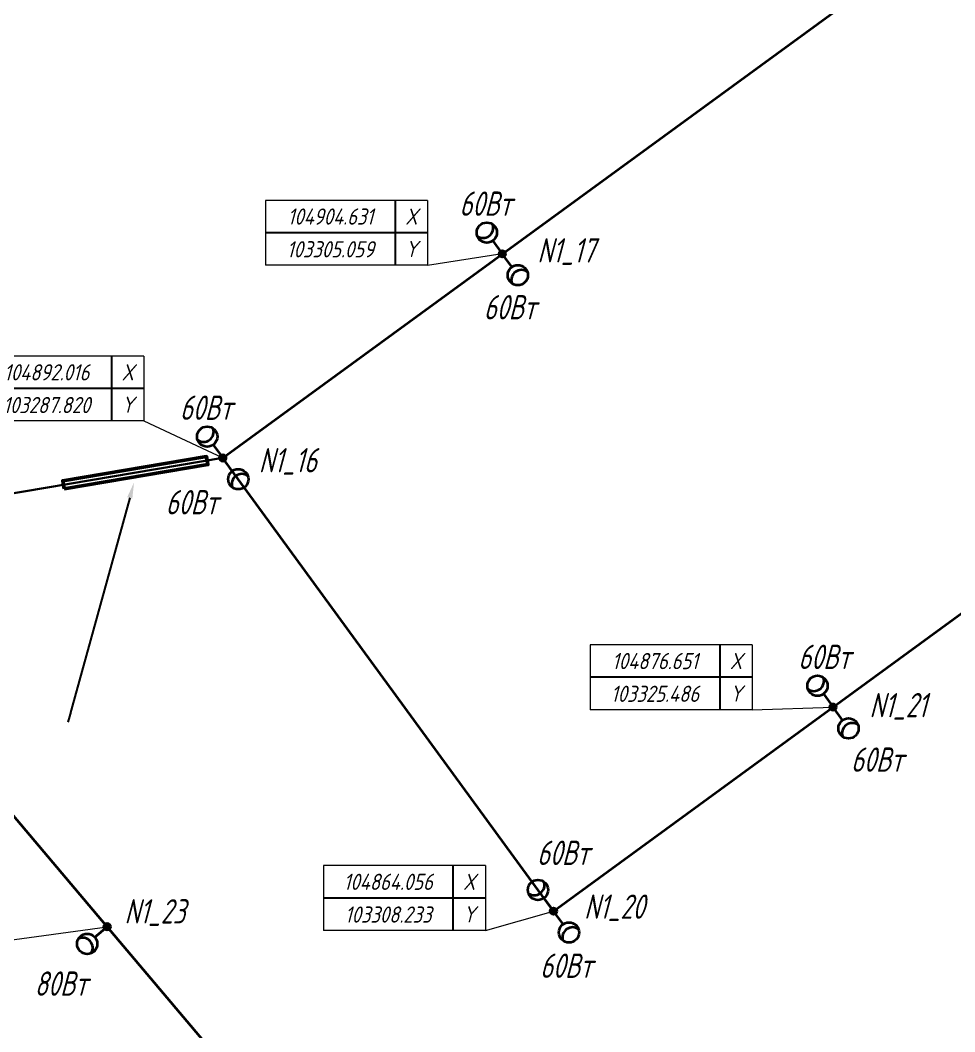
# Model space of a CAD drawing. Header units: millimetres. Extents: x -5263 to 103757798, y 0 to 105184226.
# Drawn here: x 103275317 to 103333002, y 104856616 to 104919023 of the extents above; entities that cross this region are included whole.
import ezdxf
from ezdxf import colors
from ezdxf.entities.mleader import LeaderData, LeaderLine
from ezdxf.enums import TextEntityAlignment as Align
from ezdxf.math import Vec2, Vec3

# ---------------------------------------------------------------- set-up
doc = ezdxf.new("R2010")
doc.units = ezdxf.units.MM
doc.set_wipeout_variables(frame=1)
doc.linetypes.add('CONTINOUS', pattern=[0])
for name, color, linetype, lineweight in [('_ПР_НО', 10, 'Continuous', 30), ('ЭО_Пл_Опора', 10, 'Continuous', 35), ('ЭО_Пл_Опора_Светильники', 10, 'Continuous', 35), ('ЭО_Пл_Распред_Сеть', 10, 'Continuous', 35), ('ЭО_Пл_Светильники', 10, 'Continuous', 25), ('ЭО_Пл_Светильники_Текст', 10, 'Continuous', 20), ('ЭО_Пл_Сеть_Освещения_В земле', 3, 'ID_N', 30), ('ЭО_Пл_Сеть_Освещения_Текст', 10, 'Continuous', 20), ('ЭС_Координата', 7, 'Continuous', 25)]:
    doc.layers.add(name, color=color, linetype=linetype, lineweight=lineweight)
doc.layers.get('0').off()
doc.styles.add('ПБГС', font='simplex.shx', dxfattribs={"width": 0.8, "oblique": 15})
doc.linetypes.add('ID_N', pattern='A,0,3,-3,["N",ПБГС,S=1.2,R=0,X=-1,Y=-0.5],-3,6', length=15)

# ---------------------------------------------------------------- blocks, each defined once
blk = doc.blocks.new('_None')
blk = doc.blocks.new('промежуточная')
h = blk.add_hatch(color=255)
edge = h.paths.add_edge_path()
edge.add_arc((0, 0), 0.833, 0, 360)
at = {"lineweight": 30}
blk.add_circle((0, 0), 0.833, dxfattribs=at)
blk = doc.blocks.new('*U208')
at = {"layer": 'ЭО_Пл_Светильники'}
blk.add_line((0, 2), (0, 0), dxfattribs=at)
at = {"layer": 'ЭО_Пл_Светильники', "linetype": 'ByBlock', "xscale": 250, "yscale": 250, "zscale": 250}
blk.add_blockref('промежуточная', (0, 0), dxfattribs=at)
at = {"style": 'ПБГС', "oblique": 15, "width": 0.7, "flags": 1}
blk.add_attdef('NAME', (0, -6), '', height=3.5, dxfattribs=at)
at = {"layer": 'ЭО_Пл_Светильники_Текст', "style": 'ПБГС', "oblique": 15, "width": 0.7}
blk.add_attdef('N_PYLON', (1069, 195), '', height=1500, dxfattribs=at)
at = {"layer": 'ЭО_Пл_Светильники_Текст', "style": 'ПБГС', "oblique": 15, "width": 0.7, "flags": 1}
for tag, p in [('TYPE', (0, 0)), ('MANUFACTURER', (0, -12)), ('SPECIFICATION_SECTION', (0, -18)), ('POWER', (0, -24)), ('GROUP', (0, -30))]:
    blk.add_attdef(tag, p, '', height=3.5, dxfattribs=at)
blk = doc.blocks.new('*U39')
at = {"layer": 'ЭО_Пл_Светильники'}
blk.add_line((0, 2), (0, 0), dxfattribs=at)
at = {"layer": 'ЭО_Пл_Светильники', "linetype": 'ByBlock', "xscale": 250, "yscale": 250, "zscale": 250}
blk.add_blockref('промежуточная', (0, 0), dxfattribs=at)
at = {"style": 'ПБГС', "oblique": 15, "width": 0.7, "flags": 1}
blk.add_attdef('NAME', (0, -6), '', height=3.5, dxfattribs=at)
at = {"layer": 'ЭО_Пл_Светильники_Текст', "style": 'ПБГС', "oblique": 15, "width": 0.7, "flags": 1}
for tag, p in [('TYPE', (0, 0)), ('MANUFACTURER', (0, -12)), ('SPECIFICATION_SECTION', (0, -18)), ('POWER', (0, -24)), ('GROUP', (0, -30))]:
    blk.add_attdef(tag, p, '', height=3.5, dxfattribs=at)
at = {"layer": 'ЭО_Пл_Светильники_Текст', "style": 'ПБГС', "oblique": 15, "width": 0.7}
blk.add_attdef('N_PYLON', (2224, -888), '', height=1500, dxfattribs=at)
blk = doc.blocks.new('*U91')
at = {"layer": 'ЭО_Пл_Светильники'}
blk.add_line((0, 2), (0, 0), dxfattribs=at)
at = {"layer": 'ЭО_Пл_Светильники', "linetype": 'ByBlock', "xscale": 250, "yscale": 250, "zscale": 250}
blk.add_blockref('промежуточная', (0, 0), dxfattribs=at)
at = {"style": 'ПБГС', "oblique": 15, "width": 0.7, "flags": 1}
blk.add_attdef('NAME', (0, -6), '', height=3.5, dxfattribs=at)
at = {"layer": 'ЭО_Пл_Светильники_Текст', "style": 'ПБГС', "oblique": 15, "width": 0.7}
blk.add_attdef('N_PYLON', (1889, -470), '', height=1500, dxfattribs=at)
at = {"layer": 'ЭО_Пл_Светильники_Текст', "style": 'ПБГС', "oblique": 15, "width": 0.7, "flags": 1}
for tag, p in [('TYPE', (0, 0)), ('MANUFACTURER', (0, -12)), ('SPECIFICATION_SECTION', (0, -18)), ('POWER', (0, -24)), ('GROUP', (0, -30))]:
    blk.add_attdef(tag, p, '', height=3.5, dxfattribs=at)
blk = doc.blocks.new('*U92')
at = {"layer": 'ЭО_Пл_Светильники'}
blk.add_line((0, 2), (0, 0), dxfattribs=at)
at = {"layer": 'ЭО_Пл_Светильники', "linetype": 'ByBlock', "xscale": 250, "yscale": 250, "zscale": 250}
blk.add_blockref('промежуточная', (0, 0), dxfattribs=at)
at = {"style": 'ПБГС', "oblique": 15, "width": 0.7, "flags": 1}
blk.add_attdef('NAME', (0, -6), '', height=3.5, dxfattribs=at)
at = {"layer": 'ЭО_Пл_Светильники_Текст', "style": 'ПБГС', "oblique": 15, "width": 0.7}
blk.add_attdef('N_PYLON', (2246, -634), '', height=1500, dxfattribs=at)
at = {"layer": 'ЭО_Пл_Светильники_Текст', "style": 'ПБГС', "oblique": 15, "width": 0.7, "flags": 1}
for tag, p in [('TYPE', (0, 0)), ('MANUFACTURER', (0, -12)), ('SPECIFICATION_SECTION', (0, -18)), ('POWER', (0, -24)), ('GROUP', (0, -30))]:
    blk.add_attdef(tag, p, '', height=3.5, dxfattribs=at)
blk = doc.blocks.new('*U37')
at = {"layer": 'ЭО_Пл_Светильники'}
blk.add_line((0, 2), (0, 0), dxfattribs=at)
at = {"layer": 'ЭО_Пл_Светильники', "linetype": 'ByBlock', "xscale": 250, "yscale": 250, "zscale": 250}
blk.add_blockref('промежуточная', (0, 0), dxfattribs=at)
at = {"style": 'ПБГС', "oblique": 15, "width": 0.7, "flags": 1}
blk.add_attdef('NAME', (0, -6), '', height=3.5, dxfattribs=at)
at = {"layer": 'ЭО_Пл_Светильники_Текст', "style": 'ПБГС', "oblique": 15, "width": 0.7}
blk.add_attdef('N_PYLON', (2162, -534), '', height=1500, dxfattribs=at)
at = {"layer": 'ЭО_Пл_Светильники_Текст', "style": 'ПБГС', "oblique": 15, "width": 0.7, "flags": 1}
for tag, p in [('TYPE', (0, 0)), ('MANUFACTURER', (0, -12)), ('SPECIFICATION_SECTION', (0, -18)), ('POWER', (0, -24)), ('GROUP', (0, -30))]:
    blk.add_attdef(tag, p, '', height=3.5, dxfattribs=at)
blk = doc.blocks.new('*U204')
at = {"layer": 'ЭО_Пл_Опора_Светильники'}
h = blk.add_hatch(color=256, dxfattribs=at)
h.dxf.hatch_style = 1
h.paths.add_polyline_path([(-161, -117, 1), (161, 117, 1)])
blk.add_line((589, -808), (0, 0), dxfattribs=at)
for centre, radius in [((0, 0), 199), ((957, -1313), 625)]:
    blk.add_circle(centre, radius, dxfattribs=at)
blk.add_arc((1178, -1616), 625, 53.54546, 198.63025, dxfattribs=at)
at = {"style": 'ПБГС', "oblique": 15, "width": 0.7, "flags": 1}
for tag, p, height in [('TYPE', (-1704, -2539), 525000), ('NAME', (0, -3506), 875), ('MANUFACTURER', (0, -5006), 875), ('SPECIFICATION_SECTION', (0, -6506), 875), ('GROUP', (0, -9506), 875)]:
    blk.add_attdef(tag, p, '', height=height, dxfattribs=at)
at = {"layer": 'ЭО_Пл_Светильники_Текст', "style": 'ПБГС', "oblique": 15, "width": 0.7}
blk.add_attdef('POWER', (-2652, 2349), '', height=1500, dxfattribs=at)
blk = doc.blocks.new('*U205')
at = {"layer": 'ЭО_Пл_Опора_Светильники'}
h = blk.add_hatch(color=256, dxfattribs=at)
h.dxf.hatch_style = 1
h.paths.add_polyline_path([(161, 117, 1), (-161, -117, 1)])
blk.add_line((-590, 807), (0, 0), dxfattribs=at)
for centre, radius in [((-959, 1312), 625), ((0, 0), 199)]:
    blk.add_circle(centre, radius, dxfattribs=at)
blk.add_arc((-1181, 1614), 625, 233.63971, 18.7245, dxfattribs=at)
at = {"style": 'ПБГС', "oblique": 15, "width": 0.7, "flags": 1}
for tag, p, height in [('TYPE', (-1704, -2539), 525000), ('NAME', (0, -3506), 875), ('MANUFACTURER', (0, -5006), 875), ('SPECIFICATION_SECTION', (0, -6506), 875), ('GROUP', (0, -9506), 875)]:
    blk.add_attdef(tag, p, '', height=height, dxfattribs=at)
at = {"layer": 'ЭО_Пл_Светильники_Текст', "style": 'ПБГС', "oblique": 15, "width": 0.7}
blk.add_attdef('POWER', (-1151, -4043), '', height=1500, dxfattribs=at)
blk = doc.blocks.new('*U206')
at = {"layer": 'ЭО_Пл_Опора_Светильники'}
h = blk.add_hatch(color=256, dxfattribs=at)
h.dxf.hatch_style = 1
h.paths.add_polyline_path([(161, 117, 1), (-161, -117, 1)])
blk.add_line((-590, 807), (0, 0), dxfattribs=at)
for centre, radius in [((-959, 1312), 625), ((0, 0), 199)]:
    blk.add_circle(centre, radius, dxfattribs=at)
blk.add_arc((-1181, 1614), 625, 233.63971, 18.7245, dxfattribs=at)
at = {"style": 'ПБГС', "oblique": 15, "width": 0.7, "flags": 1}
for tag, p, height in [('TYPE', (-1704, -2539), 525000), ('NAME', (0, -3506), 875), ('MANUFACTURER', (0, -5006), 875), ('SPECIFICATION_SECTION', (0, -6506), 875), ('GROUP', (0, -9506), 875)]:
    blk.add_attdef(tag, p, '', height=height, dxfattribs=at)
at = {"layer": 'ЭО_Пл_Светильники_Текст', "style": 'ПБГС', "oblique": 15, "width": 0.7}
blk.add_attdef('POWER', (-3529, -3485), '', height=1500, dxfattribs=at)
blk = doc.blocks.new('*U207')
at = {"layer": 'ЭО_Пл_Опора_Светильники'}
h = blk.add_hatch(color=256, dxfattribs=at)
h.dxf.hatch_style = 1
h.paths.add_polyline_path([(-161, -117, 1), (161, 117, 1)])
blk.add_line((589, -808), (0, 0), dxfattribs=at)
for centre, radius in [((0, 0), 199), ((957, -1313), 625)]:
    blk.add_circle(centre, radius, dxfattribs=at)
blk.add_arc((1178, -1616), 625, 53.54546, 198.63025, dxfattribs=at)
at = {"style": 'ПБГС', "oblique": 15, "width": 0.7, "flags": 1}
for tag, p, height in [('TYPE', (-1704, -2539), 525000), ('NAME', (0, -3506), 875), ('MANUFACTURER', (0, -5006), 875), ('SPECIFICATION_SECTION', (0, -6506), 875), ('GROUP', (0, -9506), 875)]:
    blk.add_attdef(tag, p, '', height=height, dxfattribs=at)
at = {"layer": 'ЭО_Пл_Светильники_Текст', "style": 'ПБГС', "oblique": 15, "width": 0.7}
blk.add_attdef('POWER', (-834, -4112), '', height=1500, dxfattribs=at)
blk = doc.blocks.new('*U213')
at = {"layer": 'ЭО_Пл_Опора_Светильники'}
h = blk.add_hatch(color=256, dxfattribs=at)
h.dxf.hatch_style = 1
h.paths.add_polyline_path([(161, 117, 1), (-161, -117, 1)])
blk.add_line((-590, 807), (0, 0), dxfattribs=at)
for centre, radius in [((-959, 1312), 625), ((0, 0), 199)]:
    blk.add_circle(centre, radius, dxfattribs=at)
blk.add_arc((-1181, 1614), 625, 233.63971, 18.7245, dxfattribs=at)
at = {"style": 'ПБГС', "oblique": 15, "width": 0.7, "flags": 1}
for tag, p, height in [('TYPE', (-1704, -2539), 525000), ('NAME', (0, -3506), 875), ('MANUFACTURER', (0, -5006), 875), ('SPECIFICATION_SECTION', (0, -6506), 875), ('GROUP', (0, -9506), 875)]:
    blk.add_attdef(tag, p, '', height=height, dxfattribs=at)
at = {"layer": 'ЭО_Пл_Светильники_Текст', "style": 'ПБГС', "oblique": 15, "width": 0.7}
blk.add_attdef('POWER', (-1024, 2851), '', height=1500, dxfattribs=at)
blk = doc.blocks.new('*U242')
at = {"layer": 'ЭО_Пл_Опора_Светильники'}
h = blk.add_hatch(color=256, dxfattribs=at)
h.dxf.hatch_style = 1
h.paths.add_polyline_path([(-130, 151, 1), (130, -151, 1)])
blk.add_line((-758, -653), (0, 0), dxfattribs=at)
for centre, radius in [((0, 0), 199), ((-1231, -1061), 625)]:
    blk.add_circle(centre, radius, dxfattribs=at)
blk.add_arc((-1515, -1306), 625, 328.21326, 113.29805, dxfattribs=at)
at = {"style": 'ПБГС', "oblique": 15, "width": 0.7, "flags": 1}
for tag, p, height in [('TYPE', (-1704, -2539), 525000), ('NAME', (0, -3506), 875), ('MANUFACTURER', (0, -5006), 875), ('SPECIFICATION_SECTION', (0, -6506), 875), ('GROUP', (0, -9506), 875)]:
    blk.add_attdef(tag, p, '', height=height, dxfattribs=at)
at = {"layer": 'ЭО_Пл_Светильники_Текст', "style": 'ПБГС', "oblique": 15, "width": 0.7}
blk.add_attdef('POWER', (-4483, -4261), '', height=1500, dxfattribs=at)
blk = doc.blocks.new('*U211')
at = {"layer": 'ЭО_Пл_Опора_Светильники'}
h = blk.add_hatch(color=256, dxfattribs=at)
h.dxf.hatch_style = 1
h.paths.add_polyline_path([(-161, -117, 1), (161, 117, 1)])
blk.add_line((589, -808), (0, 0), dxfattribs=at)
for centre, radius in [((0, 0), 199), ((957, -1313), 625)]:
    blk.add_circle(centre, radius, dxfattribs=at)
blk.add_arc((1178, -1616), 625, 53.54546, 198.63025, dxfattribs=at)
at = {"style": 'ПБГС', "oblique": 15, "width": 0.7, "flags": 1}
for tag, p, height in [('TYPE', (-1704, -2539), 525000), ('NAME', (0, -3506), 875), ('MANUFACTURER', (0, -5006), 875), ('SPECIFICATION_SECTION', (0, -6506), 875), ('GROUP', (0, -9506), 875)]:
    blk.add_attdef(tag, p, '', height=height, dxfattribs=at)
at = {"layer": 'ЭО_Пл_Светильники_Текст', "style": 'ПБГС', "oblique": 15, "width": 0.7}
blk.add_attdef('POWER', (1103, -3993), '', height=1500, dxfattribs=at)
blk = doc.blocks.new('*U212')
at = {"layer": 'ЭО_Пл_Опора_Светильники'}
h = blk.add_hatch(color=256, dxfattribs=at)
h.dxf.hatch_style = 1
h.paths.add_polyline_path([(161, 117, 1), (-161, -117, 1)])
blk.add_line((-590, 807), (0, 0), dxfattribs=at)
for centre, radius in [((-959, 1312), 625), ((0, 0), 199)]:
    blk.add_circle(centre, radius, dxfattribs=at)
blk.add_arc((-1181, 1614), 625, 233.63971, 18.7245, dxfattribs=at)
at = {"style": 'ПБГС', "oblique": 15, "width": 0.7, "flags": 1}
for tag, p, height in [('TYPE', (-1704, -2539), 525000), ('NAME', (0, -3506), 875), ('MANUFACTURER', (0, -5006), 875), ('SPECIFICATION_SECTION', (0, -6506), 875), ('GROUP', (0, -9506), 875)]:
    blk.add_attdef(tag, p, '', height=height, dxfattribs=at)
at = {"layer": 'ЭО_Пл_Светильники_Текст', "style": 'ПБГС', "oblique": 15, "width": 0.7}
blk.add_attdef('POWER', (-2150, 2346), '', height=1500, dxfattribs=at)
blk = doc.blocks.new('*U497')
blk.add_wipeout([(-19.24, -2.63), (-19.24, 5.37), (-39.24, 5.37), (-39.24, -2.63)])
at = {"lineweight": 0}
blk.add_line((-19.24, -2.63), (0, 0), dxfattribs=at)
at = {"color": 0, "lineweight": 0, "transparency": 16777216}
for points in [[(-39.24, 5.37), (-39.24, -2.63), (-39.24, -2.63), (-39.24, -2.63)], [(-19.24, 5.37), (-39.24, 5.37)], [(-19.24, 5.37), (-19.24, -2.63), (-19.24, -2.63), (-19.24, -2.63)], [(-19.24, -2.63), (-39.24, -2.63)]]:
    blk.add_lwpolyline(points, dxfattribs=at)
at = {"transparency": 16777216}
for points in [[(-23.24, 5.37), (-23.24, -2.63)], [(-19.24, 1.37), (-39.24, 1.37)]]:
    blk.add_lwpolyline(points, dxfattribs=at)
at = {"color": 7, "transparency": 16777216, "char_height": 2, "width": 4, "attachment_point": 5, "style": 'ПБГС'}
for s, insert in [('X', (-21.24, 3.37)), ('Y', (-21.24, -0.63))]:
    blk.add_mtext(s, dxfattribs=dict(at, insert=insert))
at = {"color": 250, "transparency": 16777216, "style": 'ПБГС', "oblique": 15, "width": 0.8, "flags": 8}
for tag, p in [('КООРДИНАТАY', (-31.24, 3.37)), ('КООРДИНАТАX', (-31.24, -0.67))]:
    blk.add_attdef(tag, text='', height=2, dxfattribs=at).set_placement(p, align=Align.MIDDLE_CENTER)
blk = doc.blocks.new('*U504')
blk.add_wipeout([(-9.2, -1.44), (-9.2, 6.56), (-29.2, 6.56), (-29.2, -1.44)])
at = {"lineweight": 0}
blk.add_line((-9.2, -1.44), (0, 0), dxfattribs=at)
at = {"color": 0, "lineweight": 0, "transparency": 16777216}
for points in [[(-29.2, 6.56), (-29.2, -1.44), (-29.2, -1.44), (-29.2, -1.44)], [(-9.2, 6.56), (-29.2, 6.56)], [(-9.2, 6.56), (-9.2, -1.44), (-9.2, -1.44), (-9.2, -1.44)], [(-9.2, -1.44), (-29.2, -1.44)]]:
    blk.add_lwpolyline(points, dxfattribs=at)
at = {"transparency": 16777216}
for points in [[(-13.2, 6.56), (-13.2, -1.44)], [(-9.2, 2.56), (-29.2, 2.56)]]:
    blk.add_lwpolyline(points, dxfattribs=at)
at = {"color": 7, "transparency": 16777216, "char_height": 2, "width": 4, "attachment_point": 5, "style": 'ПБГС'}
for s, insert in [('X', (-11.2, 4.56)), ('Y', (-11.2, 0.56))]:
    blk.add_mtext(s, dxfattribs=dict(at, insert=insert))
at = {"color": 250, "transparency": 16777216, "style": 'ПБГС', "oblique": 15, "width": 0.8, "flags": 8}
for tag, p in [('КООРДИНАТАY', (-21.2, 4.56)), ('КООРДИНАТАX', (-21.2, 0.52))]:
    blk.add_attdef(tag, text='', height=2, dxfattribs=at).set_placement(p, align=Align.MIDDLE_CENTER)
blk = doc.blocks.new('*U505')
blk.add_wipeout([(-9.74, 4.57), (-9.74, 12.57), (-29.74, 12.57), (-29.74, 4.57)])
at = {"lineweight": 0}
blk.add_line((-9.74, 4.57), (0, 0), dxfattribs=at)
at = {"color": 0, "lineweight": 0, "transparency": 16777216}
for points in [[(-29.74, 12.57), (-29.74, 4.57), (-29.74, 4.57), (-29.74, 4.57)], [(-9.74, 12.57), (-29.74, 12.57)], [(-9.74, 12.57), (-9.74, 4.57), (-9.74, 4.57), (-9.74, 4.57)], [(-9.74, 4.57), (-29.74, 4.57)]]:
    blk.add_lwpolyline(points, dxfattribs=at)
at = {"transparency": 16777216}
for points in [[(-13.74, 12.57), (-13.74, 4.57)], [(-9.74, 8.57), (-29.74, 8.57)]]:
    blk.add_lwpolyline(points, dxfattribs=at)
at = {"color": 7, "transparency": 16777216, "char_height": 2, "width": 4, "attachment_point": 5, "style": 'ПБГС'}
for s, insert in [('X', (-11.74, 10.57)), ('Y', (-11.74, 6.57))]:
    blk.add_mtext(s, dxfattribs=dict(at, insert=insert))
at = {"color": 250, "transparency": 16777216, "style": 'ПБГС', "oblique": 15, "width": 0.8, "flags": 8}
for tag, p in [('КООРДИНАТАY', (-21.74, 10.57)), ('КООРДИНАТАX', (-21.74, 6.53))]:
    blk.add_attdef(tag, text='', height=2, dxfattribs=at).set_placement(p, align=Align.MIDDLE_CENTER)
blk = doc.blocks.new('*U506')
blk.add_wipeout([(-8.41, -2.38), (-8.41, 5.62), (-28.41, 5.62), (-28.41, -2.38)])
at = {"lineweight": 0}
blk.add_line((-8.41, -2.38), (0, 0), dxfattribs=at)
at = {"color": 0, "lineweight": 0, "transparency": 16777216}
for points in [[(-28.41, 5.62), (-28.41, -2.38), (-28.41, -2.38), (-28.41, -2.38)], [(-8.41, 5.62), (-28.41, 5.62)], [(-8.41, 5.62), (-8.41, -2.38), (-8.41, -2.38), (-8.41, -2.38)], [(-8.41, -2.38), (-28.41, -2.38)]]:
    blk.add_lwpolyline(points, dxfattribs=at)
at = {"transparency": 16777216}
for points in [[(-12.41, 5.62), (-12.41, -2.38)], [(-8.41, 1.62), (-28.41, 1.62)]]:
    blk.add_lwpolyline(points, dxfattribs=at)
at = {"color": 7, "transparency": 16777216, "char_height": 2, "width": 4, "attachment_point": 5, "style": 'ПБГС'}
for s, insert in [('X', (-10.41, 3.62)), ('Y', (-10.41, -0.38))]:
    blk.add_mtext(s, dxfattribs=dict(at, insert=insert))
at = {"color": 250, "transparency": 16777216, "style": 'ПБГС', "oblique": 15, "width": 0.8, "flags": 8}
for tag, p in [('КООРДИНАТАY', (-20.41, 3.62)), ('КООРДИНАТАX', (-20.41, -0.42))]:
    blk.add_attdef(tag, text='', height=2, dxfattribs=at).set_placement(p, align=Align.MIDDLE_CENTER)
blk = doc.blocks.new('*U507')
blk.add_wipeout([(-9.98, -0.33), (-9.98, 7.67), (-29.98, 7.67), (-29.98, -0.33)])
at = {"lineweight": 0}
blk.add_line((-9.98, -0.33), (0, 0), dxfattribs=at)
at = {"color": 0, "lineweight": 0, "transparency": 16777216}
for points in [[(-29.98, 7.67), (-29.98, -0.33), (-29.98, -0.33), (-29.98, -0.33)], [(-9.98, 7.67), (-29.98, 7.67)], [(-9.98, 7.67), (-9.98, -0.33), (-9.98, -0.33), (-9.98, -0.33)], [(-9.98, -0.33), (-29.98, -0.33)]]:
    blk.add_lwpolyline(points, dxfattribs=at)
at = {"transparency": 16777216}
for points in [[(-13.98, 7.67), (-13.98, -0.33)], [(-9.98, 3.67), (-29.98, 3.67)]]:
    blk.add_lwpolyline(points, dxfattribs=at)
at = {"color": 7, "transparency": 16777216, "char_height": 2, "width": 4, "attachment_point": 5, "style": 'ПБГС'}
for s, insert in [('X', (-11.98, 5.67)), ('Y', (-11.98, 1.67))]:
    blk.add_mtext(s, dxfattribs=dict(at, insert=insert))
at = {"color": 250, "transparency": 16777216, "style": 'ПБГС', "oblique": 15, "width": 0.8, "flags": 8}
for tag, p in [('КООРДИНАТАY', (-21.98, 5.67)), ('КООРДИНАТАX', (-21.98, 1.63))]:
    blk.add_attdef(tag, text='', height=2, dxfattribs=at).set_placement(p, align=Align.MIDDLE_CENTER)
blk = doc.blocks.new('*U582')
at = {"color": 0, "linetype": 'ByBlock', "lineweight": -2}
blk.add_lwpolyline([(0.041, -0.247), (8.917, 1.247), (8.834, 1.74), (-0.041, 0.247)], close=True, dxfattribs=at)

msp = doc.modelspace()

# ---------------------------------------------------------------- linework, layer by layer
at = {"layer": 'ЭО_Пл_Распред_Сеть'}
for points in [[(103287820, 104892016), (103332526, 104924651)], [(103308233, 104864054), (103352731, 104896538)], [(103308233, 104864056), (103287821, 104892014)], [(103280682, 104863098), (103263011, 104884006)], [(103399501, 104722540), (103280682, 104863098)]]:
    msp.add_lwpolyline(points, dxfattribs=at)
at = {"layer": 'ЭО_Пл_Сеть_Освещения_В земле', "ltscale": 0.3}
msp.add_lwpolyline([(103264292, 104884814), (103274203, 104889725), (103287821, 104892016)], dxfattribs=at)

# ---------------------------------------------------------------- block references
at = {"layer": 'ЭО_Пл_Опора'}
for name, p, values in [('*U37', (103305075, 104904609), {'N_PYLON': 'N1_17'}), ('*U39', (103287821, 104892014), {'N_PYLON': 'N1_16'}), ('*U92', (103325486, 104876649), {'N_PYLON': 'N1_21'}), ('*U91', (103308233, 104864054), {'N_PYLON': 'N1_20'}), ('*U208', (103280682, 104863098), {'N_PYLON': 'N1_23'})]:
    msp.add_blockref(name, p, dxfattribs=at).add_auto_attribs(values)
at = {"layer": 'ЭО_Пл_Светильники'}
for name, p, values in [('*U204', (103305075, 104904609), {'POWER': '60Вт'}), ('*U205', (103305075, 104904609), {'POWER': '60Вт'}), ('*U204', (103287819, 104892020), {'POWER': '60Вт'}), ('*U206', (103287819, 104892020), {'POWER': '60Вт'}), ('*U212', (103325486, 104876649), {'POWER': '60Вт'}), ('*U211', (103325486, 104876649), {'POWER': '60Вт'}), ('*U213', (103308233, 104864054), {'POWER': '60Вт'}), ('*U207', (103308233, 104864054), {'POWER': '60Вт'}), ('*U242', (103280682, 104863098), {'POWER': '80Вт'})]:
    msp.add_blockref(name, p, dxfattribs=at).add_auto_attribs(values)

# ---------------------------------------------------------------- leaders
at = {"layer": 'ЭО_Пл_Сеть_Освещения_Текст'}
ml = msp.add_multileader_mtext('Standard', dxfattribs=at)
ml.set_content('Условные обозначения:', color=256, style='ПБГС')
ml.set_leader_properties(color=256, linetype='ByLayer', lineweight=-1)
ml.set_arrow_properties(name='NONE')
ml.build(insert=Vec2(0, 0))
ml.multileader.update_dxf_attribs({"text_left_attachment_type": 6, "text_right_attachment_type": 6, "dogleg_length": 0.5, "arrow_head_size": 2000, "scale": 500})
ctx = ml.context
ctx.base_point, ctx.scale, ctx.char_height, ctx.arrow_head_size, ctx.landing_gap_size, ctx.plane_origin = Vec3(103721923, 105117157), 500, 1250, 2000, 1000, Vec3(103717280, 105121639)
ctx.left_attachment, ctx.right_attachment = 6, 6
notes = []
notes.append((ctx, [(0, (0, 0, 0), (0, 0), (1, 0), 1, [])]))
ctx.mtext.insert, ctx.mtext.rotation, ctx.mtext.flow_direction = Vec3(103722923, 105118657), 6.283185, 5
ml = msp.add_multileader_mtext('Standard', dxfattribs=at)
ml.set_content('Проектируемая опора н.о. ОГККВ-7,5/ОГКС-7,5', color=256, style='ПБГС')
ml.set_leader_properties(color=256, linetype='ByLayer', lineweight=-1)
ml.set_arrow_properties(name='NONE')
ml.build(insert=Vec2(0, 0))
ml.multileader.update_dxf_attribs({"text_left_attachment_type": 6, "text_right_attachment_type": 6, "dogleg_length": 0.5, "arrow_head_size": 2000, "scale": 500})
ctx = ml.context
ctx.base_point, ctx.scale, ctx.char_height, ctx.arrow_head_size, ctx.landing_gap_size, ctx.plane_origin = Vec3(103725173, 105113213), 500, 1250, 2000, 1000, Vec3(103726179, 105116515)
ctx.left_attachment, ctx.right_attachment = 6, 6
notes.append((ctx, [(0, (0, 0, 0), (0, 0), (1, 0), 1, [])]))
ctx.mtext.insert, ctx.mtext.flow_direction = Vec3(103726173, 105114879), 5
ml = msp.add_multileader_mtext('Standard', dxfattribs=at)
ml.set_content('Проектируемая опора н.о. ОГК-4', color=256, style='ПБГС')
ml.set_leader_properties(color=256, linetype='ByLayer', lineweight=-1)
ml.set_arrow_properties(name='NONE')
ml.build(insert=Vec2(0, 0))
ml.multileader.update_dxf_attribs({"text_left_attachment_type": 6, "text_right_attachment_type": 6, "dogleg_length": 0.5, "arrow_head_size": 2000, "scale": 500})
ctx = ml.context
ctx.base_point, ctx.scale, ctx.char_height, ctx.arrow_head_size, ctx.landing_gap_size, ctx.plane_origin = Vec3(103725088, 105109558), 500, 1250, 2000, 1000, Vec3(103726094, 105112860)
ctx.left_attachment, ctx.right_attachment = 6, 6
notes.append((ctx, [(0, (0, 0, 0), (0, 0), (1, 0), 1, [])]))
ctx.mtext.insert, ctx.mtext.flow_direction = Vec3(103726088, 105111224), 5
ml = msp.add_multileader_mtext('Standard', dxfattribs=at)
ml.set_content('Проектируемый cветильник GALAD Волна LED Мини   ', color=256, style='ПБГС')
ml.set_leader_properties(color=256, linetype='ByLayer', lineweight=-1)
ml.set_arrow_properties(name='NONE')
ml.build(insert=Vec2(0, 0))
ml.multileader.update_dxf_attribs({"text_left_attachment_type": 6, "text_right_attachment_type": 6, "dogleg_length": 0.5, "arrow_head_size": 2000, "scale": 500})
ctx = ml.context
ctx.base_point, ctx.scale, ctx.char_height, ctx.arrow_head_size, ctx.landing_gap_size, ctx.plane_origin = Vec3(103721068, 105105564), 500, 1250, 2000, 1000, Vec3(103717217, 105108867)
ctx.left_attachment, ctx.right_attachment = 6, 6
notes.append((ctx, [(0, (0, 0, 0), (0, 0), (1, 0), 1, [])]))
ctx.mtext.insert, ctx.mtext.rotation, ctx.mtext.flow_direction = Vec3(103722068, 105107231), 6.283185, 5
ml = msp.add_multileader_mtext('Standard', dxfattribs=at)
ml.set_content('Проектируемый пункт питания/пункт учета', color=256, style='ПБГС')
ml.set_leader_properties(color=256, linetype='ByLayer', lineweight=-1)
ml.set_arrow_properties(name='NONE')
ml.build(insert=Vec2(0, 0))
ml.multileader.update_dxf_attribs({"text_left_attachment_type": 6, "text_right_attachment_type": 6, "dogleg_length": 0.5, "arrow_head_size": 2000, "scale": 500})
ctx = ml.context
ctx.base_point, ctx.scale, ctx.char_height, ctx.arrow_head_size, ctx.landing_gap_size, ctx.plane_origin = Vec3(103721068, 105102643), 500, 1250, 2000, 1000, Vec3(103717217, 105105945)
ctx.left_attachment, ctx.right_attachment = 6, 6
notes.append((ctx, [(0, (0, 0, 0), (0, 0), (1, 0), 1, [])]))
ctx.mtext.insert, ctx.mtext.rotation, ctx.mtext.flow_direction = Vec3(103722068, 105104309), 6.283185, 5
ml = msp.add_multileader_mtext('Standard', dxfattribs=at)
ml.set_content('Кабель в земле', color=256, style='ПБГС')
ml.set_leader_properties(color=256, linetype='ByLayer', lineweight=-1)
ml.set_arrow_properties(name='NONE')
ml.build(insert=Vec2(0, 0))
ml.multileader.update_dxf_attribs({"text_left_attachment_type": 6, "text_right_attachment_type": 6, "dogleg_length": 0.5, "arrow_head_size": 2000, "scale": 500})
ctx = ml.context
ctx.base_point, ctx.scale, ctx.char_height, ctx.arrow_head_size, ctx.landing_gap_size, ctx.plane_origin = Vec3(103721068, 105099665), 500, 1250, 2000, 1000, Vec3(103717217, 105102801)
ctx.left_attachment, ctx.right_attachment = 6, 6
notes.append((ctx, [(0, (0, 0, 0), (0, 0), (1, 0), 1, [])]))
ctx.mtext.insert, ctx.mtext.rotation, ctx.mtext.flow_direction = Vec3(103722068, 105101165), 6.283185, 5
ml = msp.add_multileader_mtext('Standard', dxfattribs=at)
ml.set_content('Кабель по воздуху', color=256, style='ПБГС')
ml.set_leader_properties(color=256, linetype='ByLayer', lineweight=-1)
ml.set_arrow_properties(name='NONE')
ml.build(insert=Vec2(0, 0))
ml.multileader.update_dxf_attribs({"text_left_attachment_type": 6, "text_right_attachment_type": 6, "dogleg_length": 0.5, "arrow_head_size": 2000, "scale": 500})
ctx = ml.context
ctx.base_point, ctx.scale, ctx.char_height, ctx.arrow_head_size, ctx.landing_gap_size, ctx.plane_origin = Vec3(103721142, 105096376), 500, 1250, 2000, 1000, Vec3(103717290, 105099679)
ctx.left_attachment, ctx.right_attachment = 6, 6
notes.append((ctx, [(0, (0, 0, 0), (0, 0), (1, 0), 1, [])]))
ctx.mtext.insert, ctx.mtext.rotation, ctx.mtext.flow_direction = Vec3(103722142, 105098043), 6.283185, 5
for ctx, leaders in notes:
    for number, flags, end, landing, length, lines in leaders:
        leader = LeaderData()
        leader.index, (leader.has_last_leader_line, leader.has_dogleg_vector, leader.attachment_direction) = number, flags
        leader.last_leader_point, leader.dogleg_vector, leader.dogleg_length = Vec3(end), Vec3(landing), length
        for number, points, colour, breaks in lines:
            line = LeaderLine()
            line.index, line.vertices, line.color, line.breaks = number, Vec3.list(points), colors.encode_raw_color(colour), breaks
            leader.lines.append(line)
        ctx.leaders.append(leader)

# ---------------------------------------------------------------- next in the draw order: block references
at = {"layer": 'ЭС_Координата', "lineweight": 70, "xscale": 500, "yscale": 500, "zscale": 500}
for name, p, values in [('*U504', (103305059, 104904631), {'КООРДИНАТАX': '103305.059', 'КООРДИНАТАY': '104904.631'}), ('*U505', (103287820, 104892016), {'КООРДИНАТАX': '103287.820', 'КООРДИНАТАY': '104892.016'}), ('*U507', (103325486, 104876651), {'КООРДИНАТАX': '103325.486', 'КООРДИНАТАY': '104876.651'}), ('*U506', (103308233, 104864056), {'КООРДИНАТАX': '103308.233', 'КООРДИНАТАY': '104864.056'}), ('*U497', (103280684, 104863099), {'КООРДИНАТАX': '103280.684', 'КООРДИНАТАY': '104863.099'})]:
    msp.add_blockref(name, p, dxfattribs=at).add_auto_attribs(values)

# ---------------------------------------------------------------- next in the draw order: linework, layer by layer
at = {"layer": 'ЭО_Пл_Светильники_Текст'}
msp.add_lwpolyline([(103317166, 104819942), (103263007, 104884005)], dxfattribs=at)

# ---------------------------------------------------------------- next in the draw order: block references
at = {"layer": '_ПР_НО', "color": 5, "linetype": 'CONTINOUS', "lineweight": 50, "xscale": 1000, "yscale": 1000, "zscale": 1000, "rotation": 359.9961694606591}
msp.add_blockref('*U582', (103277984, 104890361), dxfattribs=at)

# ---------------------------------------------------------------- next in the draw order: leaders
at = {"layer": 'ЭС_Координата', "lineweight": 25}
ml = msp.add_multileader_mtext('Standard', dxfattribs=at)
ml.set_content('', color=256, style='ПБГС')
ml.set_leader_properties()
ml.build(insert=Vec2(0, 0))
ml.multileader.update_dxf_attribs({"has_dogleg": 0, "has_text_frame": 1, "text_left_attachment_type": 0, "text_right_attachment_type": 0, "dogleg_length": 0, "arrow_head_size": 1000})
ctx = ml.context
ctx.base_point, ctx.char_height, ctx.arrow_head_size, ctx.landing_gap_size, ctx.plane_origin, ctx.plane_x_axis, ctx.plane_y_axis = Vec3(103278256, 104875712), 1200, 1000, 0, Vec3(103091966, 104944804), Vec3(1, -0.000067), Vec3(0.000067, 1)
ctx.left_attachment, ctx.right_attachment = 0, 0
notes = []
notes.append((ctx, [(0, (1, 1, 0), (103278256, 104875712), (1, -0.000067), 0, [(0, [(103282343, 104890511)], 0, [])])]))
ctx.mtext.insert, ctx.mtext.text_direction, ctx.mtext.rotation = Vec3(103278256, 104875712), Vec3(1, -0.000067), 6.283118
ctx.mtext.has_bg_fill, ctx.mtext.bg_color, ctx.mtext.bg_scale_factor, ctx.mtext.bg_transparency, ctx.mtext.use_window_bg_color = 1, -1027028792, 1.5, 0, 1
for ctx, leaders in notes:
    for number, flags, end, landing, length, lines in leaders:
        leader = LeaderData()
        leader.index, (leader.has_last_leader_line, leader.has_dogleg_vector, leader.attachment_direction) = number, flags
        leader.last_leader_point, leader.dogleg_vector, leader.dogleg_length = Vec3(end), Vec3(landing), length
        for number, points, colour, breaks in lines:
            line = LeaderLine()
            line.index, line.vertices, line.color, line.breaks = number, Vec3.list(points), colors.encode_raw_color(colour), breaks
            leader.lines.append(line)
        ctx.leaders.append(leader)

doc.saveas('drawing.dxf')
